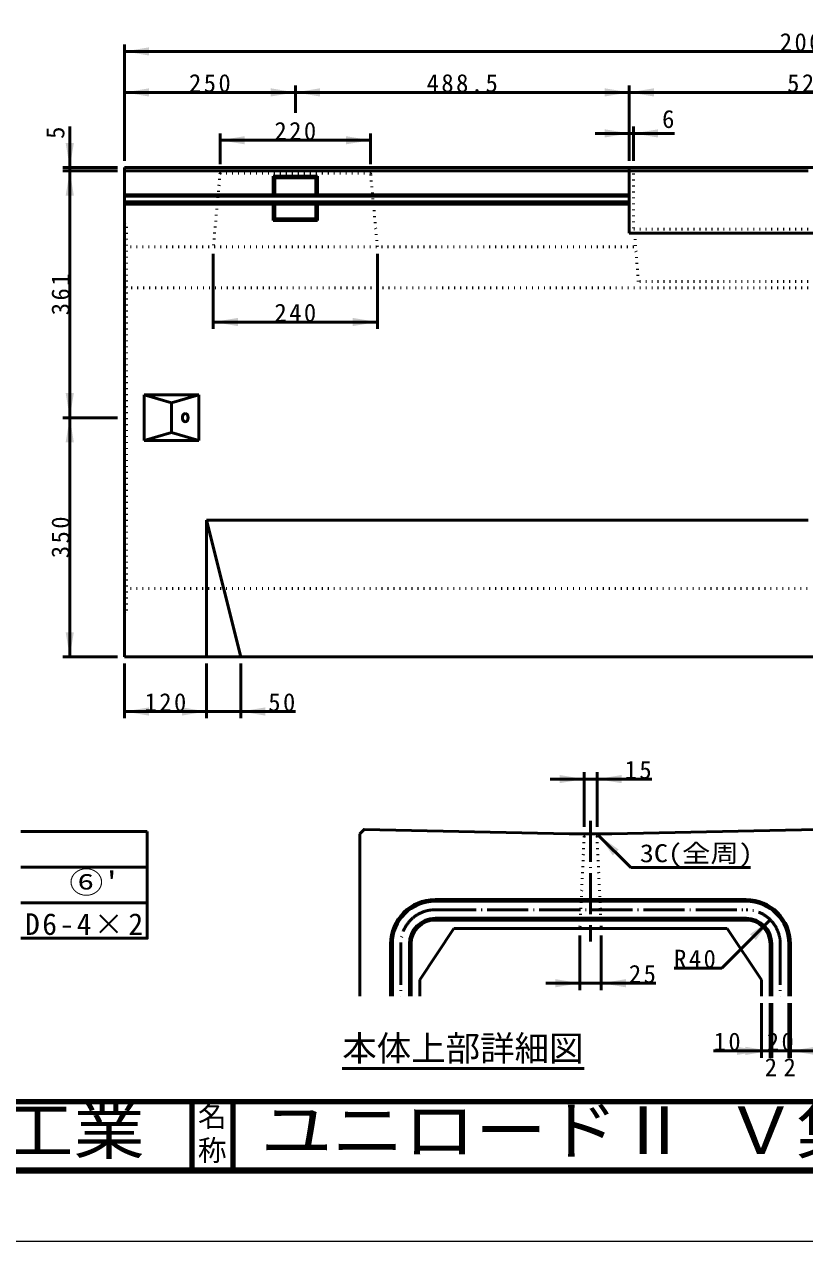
# Model space of a CAD drawing. Units: millimetres, scale not verified. Extents: x -2102 to 2102, y -1485 to 1485.
# Drawn here: x -337 to 804, y -1485 to 296 of the extents above; entities that cross this region are included whole.
import ezdxf
from ezdxf.enums import TextEntityAlignment as Align

# ---------------------------------------------------------------- set-up
doc = ezdxf.new("R2010")
doc.units = ezdxf.units.MM
doc.header["$LTSCALE"] = 5
doc.linetypes.add('DOTTED', pattern=[1.75, 0.25, -1.5])
doc.linetypes.add('LONG_DASHED_DOTTED', pattern=[15.25, 12, -1.5, 0.25, -1.5])
doc.layers.add('0-0_V-nasSTD', color=7, linetype='Continuous', lineweight=35)
doc.layers.add('0-1_0', color=7, linetype='Continuous', lineweight=50)
doc.styles.add('ＭＳ ゴシック', font='')
doc.styles.get('ＭＳ ゴシック').set_extended_font_data('MS Gothic')

msp = doc.modelspace()

# ---------------------------------------------------------------- linework, layer by layer
at = {"layer": '0-0_V-nasSTD', "lineweight": 50}
for p, q in [((-190.948, 86.857), (-190.948, -629.143)), ((-190.948, 86.857), (547.552, 86.857)), ((-190.948, 81.857), (547.552, 81.857)), ((26.752, 74.157), (91.352, 74.157)), ((26.752, 74.157), (29.052, 71.857)), ((26.752, 74.157), (26.752, 46.872)), ((29.052, 71.857), (89.052, 71.857)), ((29.052, 71.857), (29.052, 46.872)), ((89.052, 71.857), (91.352, 74.157)), ((89.052, 71.857), (89.052, 46.872)), ((91.352, 74.157), (91.352, 46.872)), ((547.552, 86.857), (547.552, -9.143)), ((1070.552, 86.857), (547.552, 86.857)), ((547.552, 81.857), (809.052, 81.857)), ((-190.948, 46.872), (547.552, 46.872)), ((-190.948, 44.857), (547.552, 44.857)), ((-190.948, 36.857), (547.552, 36.857)), ((-190.948, 33.499), (547.552, 33.499)), ((26.752, 33.499), (26.752, 9.557)), ((29.052, 33.499), (29.052, 11.857)), ((89.052, 33.499), (89.052, 11.857)), ((91.352, 33.499), (91.352, 9.557)), ((26.752, 9.557), (29.052, 11.857)), ((26.752, 9.557), (91.352, 9.557)), ((29.052, 11.857), (89.052, 11.857)), ((89.052, 11.857), (91.352, 9.557)), ((-161.948, -245.643), (-161.948, -312.643)), ((-161.948, -245.643), (-81.948, -245.643)), ((-81.948, -245.643), (-81.948, -312.643)), ((-121.948, -257.643), (-121.948, -300.643)), ((-161.948, -312.643), (-81.948, -312.643)), ((-70.948, -429.143), (-70.948, -629.143)), ((-70.948, -429.143), (809.052, -429.143)), ((-70.948, -429.143), (-20.948, -629.143)), ((-190.948, -629.143), (1809.052, -629.143)), ((-157.5, -885), (-342.5, -885)), ((-157.5, -937), (-157.5, -885)), ((153.433, -1125.807), (153.433, -888.057)), ((-342.5, -937), (-157.5, -937)), ((-157.5, -989), (-157.5, -937)), ((-342.5, -989), (-157.5, -989)), ((200.933, -1049.307), (200.933, -1125.807)), ((225.933, -1049.307), (225.933, -1125.807)), ((755.933, -1049.307), (755.933, -1125.807)), ((780.933, -1049.307), (780.933, -1125.807))]:
    msp.add_line(p, q, dxfattribs=at)
at = {"layer": '0-0_V-nasSTD', "linetype": 'DOTTED', "lineweight": 50}
for p, q in [((-190.948, 81.857), (547.552, 81.857)), ((-50.948, 78.857), (-60.948, -29.143)), ((-50.948, 78.857), (-53.948, 81.857)), ((179.052, -29.143), (169.052, 78.857)), ((553.552, 86.857), (553.552, -9.143)), ((-190.948, 4.857), (-187.948, 2.857)), ((-187.948, -561.143), (-187.948, 2.857)), ((-190.948, -19.143), (-187.948, -17.143)), ((809.052, -3.143), (553.552, -3.143)), ((555.301, -9.143), (560.739, -79.862)), ((-190.948, -29.143), (556.839, -29.143)), ((809.052, -79.862), (560.739, -79.862)), ((809.052, -89.143), (-190.948, -89.143)), ((-190.948, -529.143), (809.052, -529.143)), ((-190.948, -539.143), (-187.948, -541.143)), ((-190.948, -563.143), (-187.948, -561.143))]:
    msp.add_line(p, q, dxfattribs=at)
at = {"layer": '0-0_V-nasSTD', "linetype": 'LONG_DASHED_DOTTED', "lineweight": 50}
for p, q in [((213.433, -1049.307), (213.433, -1125.807)), ((768.433, -1049.307), (768.433, -1125.807))]:
    msp.add_line(p, q, dxfattribs=at)
at = {"layer": '0-0_V-nasSTD', "lineweight": 100}
for p, q in [((-92.5, -1280), (-92.5, -1380)), ((-32.5, -1280), (-32.5, -1380)), ((-1997.5, -1380), (1997.5, -1380))]:
    msp.add_line(p, q, dxfattribs=at)
at = {"layer": '0-0_V-nasSTD', "lineweight": 18}
for points in [[(-2102.5, -1485), (-2102.5, 1485), (2102.5, 1485), (2102.5, -1485)], [(-2002.5, -1385), (-2002.5, 1385), (2002.5, 1385), (2002.5, -1385)]]:
    msp.add_lwpolyline(points, close=True, dxfattribs=at)
at = {"layer": '0-0_V-nasSTD', "linetype": 'DOTTED', "lineweight": 50}
msp.add_lwpolyline([(-50.948, 78.857), (169.052, 78.857), (172.052, 81.857)], dxfattribs=at)
at = {"layer": '0-0_V-nasSTD', "lineweight": 50}
for points in [[(1070.552, 86.857), (1070.552, -9.143), (547.552, -9.143)], [(-161.948, -245.643), (-121.948, -257.643), (-81.948, -245.643)], [(-161.948, -312.643), (-121.948, -300.643), (-81.948, -312.643)], [(-342.5, -1041), (-157.5, -1041), (-157.5, -989)]]:
    msp.add_lwpolyline(points, dxfattribs=at)
for centre, radius, start, end in [((263.433, -1049.307), 62.5, 90, 180), ((718.433, -1049.307), 62.5, 0, 90), ((263.433, -1049.307), 37.5, 90, 180), ((718.433, -1049.307), 37.5, 0, 90)]:
    msp.add_arc(centre, radius, start, end, dxfattribs=at)
at = {"layer": '0-0_V-nasSTD', "linetype": 'LONG_DASHED_DOTTED', "lineweight": 50}
for centre, start, end in [((263.433, -1049.307), 90, 180), ((718.433, -1049.307), 0, 90)]:
    msp.add_arc(centre, 50, start, end, dxfattribs=at)
at = {"layer": '0-0_V-nasSTD', "lineweight": 50}
msp.add_ellipse((-101.948, -279.143), major_axis=(0, 6), ratio=0.707107, dxfattribs=at)
at = {"layer": '0-0_V-nasSTD'}
for points in [[(-190.948, 256.857), (-154.948, 250.857), (-154.948, 262.857)], [(-190.948, 196.857), (-154.948, 190.857), (-154.948, 202.857)], [(23.052, 190.857), (23.052, 202.857), (59.052, 196.857)], [(59.052, 196.857), (95.052, 190.857), (95.052, 202.857)], [(511.552, 190.857), (511.552, 202.857), (547.552, 196.857)], [(547.552, 196.857), (583.552, 190.857), (583.552, 202.857)], [(511.552, 130.857), (511.552, 142.857), (547.552, 136.857)], [(553.552, 136.857), (589.552, 130.857), (589.552, 142.857)], [(-50.948, 126.857), (-14.948, 120.857), (-14.948, 132.857)], [(133.052, 120.857), (133.052, 132.857), (169.052, 126.857)], [(-276.948, 122.857), (-270.948, 86.857), (-264.948, 122.857)], [(-276.948, 45.857), (-270.948, 81.857), (-264.948, 45.857)], [(-60.948, -139.143), (-24.948, -145.143), (-24.948, -133.143)], [(143.052, -145.143), (143.052, -133.143), (179.052, -139.143)], [(-276.948, -243.143), (-270.948, -279.143), (-264.948, -243.143)], [(-276.948, -315.143), (-270.948, -279.143), (-264.948, -315.143)], [(-276.948, -593.143), (-270.948, -629.143), (-264.948, -593.143)], [(-190.948, -709.143), (-154.948, -715.143), (-154.948, -703.143)], [(-106.948, -715.143), (-106.948, -703.143), (-70.948, -709.143)], [(-20.948, -709.143), (15.052, -715.143), (15.052, -703.143)], [(445.558, -814.057), (445.558, -802.057), (481.558, -808.057)], [(500.308, -808.057), (536.308, -814.057), (536.308, -802.057)], [(502.183, -889.932), (523.397, -919.631), (531.882, -911.146)], [(724.09, -1035.165), (732.575, -1043.651), (753.789, -1013.952)], [(439.308, -1112.807), (439.308, -1100.807), (475.308, -1106.807)], [(506.558, -1106.807), (542.558, -1112.807), (542.558, -1100.807)], [(704.933, -1211.807), (704.933, -1199.807), (740.933, -1205.807)], [(717.433, -1211.807), (717.433, -1199.807), (753.433, -1205.807)], [(783.433, -1205.807), (819.433, -1211.807), (819.433, -1199.807)]]:
    msp.add_solid(points, dxfattribs=at)
at = {"layer": '0-1_0'}
for p, q in [((-190.948, 96.857), (-190.948, 266.857)), ((-190.948, 256.857), (1809.052, 256.857)), ((-190.948, 196.857), (59.052, 196.857)), ((59.052, 166.857), (59.052, 206.857)), ((59.052, 196.857), (547.552, 196.857)), ((547.552, 96.857), (547.552, 206.857)), ((-270.948, 146.857), (-270.948, 86.857)), ((553.552, 96.857), (553.552, 146.857)), ((-50.948, 91.857), (-50.948, 136.857)), ((-50.948, 126.857), (169.052, 126.857)), ((169.052, 91.857), (169.052, 136.857)), ((497.552, 136.857), (547.552, 136.857)), ((547.552, 136.857), (553.552, 136.857)), ((613.552, 136.857), (553.552, 136.857)), ((-200.948, 86.857), (-280.948, 86.857)), ((-200.948, 81.857), (-280.948, 81.857)), ((-270.948, 81.857), (-270.948, 86.857)), ((-60.948, -39.143), (-60.948, -149.143)), ((179.052, -39.143), (179.052, -149.143)), ((-60.948, -139.143), (179.052, -139.143)), ((-200.948, -279.143), (-280.948, -279.143)), ((-200.948, -629.143), (-280.948, -629.143)), ((-190.948, -639.143), (-190.948, -719.143)), ((-70.948, -639.143), (-70.948, -719.143)), ((-20.948, -639.143), (-20.948, -719.143)), ((59.052, -709.143), (-20.948, -709.143)), ((481.558, -878.057), (481.558, -798.057)), ((500.308, -878.057), (500.308, -798.057)), ((431.558, -808.057), (481.558, -808.057)), ((481.558, -808.057), (500.308, -808.057)), ((580.308, -808.057), (500.308, -808.057)), ((459.683, -888.057), (522.183, -888.057)), ((502.183, -889.932), (549.894, -937.643)), ((724.894, -937.643), (549.894, -937.643)), ((263.433, -984.307), (718.433, -984.307)), ((263.433, -986.807), (718.433, -986.807)), ((263.433, -1011.807), (718.433, -1011.807)), ((263.433, -1014.307), (718.433, -1014.307)), ((683.078, -1084.663), (753.789, -1013.952)), ((290.933, -1026.807), (240.933, -1101.807)), ((290.933, -1026.807), (690.933, -1026.807)), ((475.308, -1026.807), (506.558, -1026.807)), ((690.933, -1026.807), (740.933, -1101.807)), ((198.433, -1089.307), (198.433, -1049.307)), ((228.433, -1089.307), (228.433, -1049.307)), ((475.308, -1036.807), (475.308, -1116.807)), ((506.558, -1036.807), (506.558, -1116.807)), ((753.433, -1049.307), (753.433, -1089.307)), ((783.433, -1049.307), (783.433, -1089.307)), ((683.078, -1084.663), (613.078, -1084.663)), ((198.433, -1125.807), (198.433, -1089.307)), ((228.433, -1125.807), (228.433, -1089.307)), ((240.933, -1101.807), (240.933, -1125.807)), ((740.933, -1101.807), (740.933, -1125.807)), ((753.433, -1089.307), (753.433, -1125.807)), ((783.433, -1089.307), (783.433, -1125.807)), ((425.308, -1106.807), (475.308, -1106.807)), ((475.308, -1106.807), (506.558, -1106.807)), ((586.558, -1106.807), (506.558, -1106.807)), ((740.933, -1135.807), (740.933, -1215.807)), ((753.433, -1135.807), (753.433, -1215.807)), ((755.933, -1135.807), (755.933, -1215.807)), ((780.933, -1135.807), (780.933, -1215.807)), ((783.433, -1135.807), (783.433, -1215.807)), ((670.933, -1205.807), (740.933, -1205.807)), ((740.933, -1205.807), (753.433, -1205.807)), ((791.246, -1205.807), (799.058, -1205.807)), ((127.697, -1231.593), (481.707, -1231.593))]:
    msp.add_line(p, q, dxfattribs=at)
at = {"layer": '0-1_0', "linetype": 'LONG_DASHED_DOTTED'}
for p, q in [((490.933, -869.307), (490.933, -1045.557)), ((263.433, -999.307), (718.433, -999.307))]:
    msp.add_line(p, q, dxfattribs=at)
at = {"layer": '0-1_0', "linetype": 'DOTTED'}
for p, q in [((481.558, -891.807), (475.308, -1026.807)), ((500.308, -891.807), (506.558, -1026.807))]:
    msp.add_line(p, q, dxfattribs=at)
at = {"layer": '0-1_0', "lineweight": 100}
msp.add_line((-1997.5, -1280), (1997.5, -1280), dxfattribs=at)
at = {"layer": '0-1_0'}
for points in [[(547.552, 196.857), (1070.552, 196.857), (1559.052, 196.857), (1809.052, 196.857)], [(-270.948, -629.143), (-270.948, -279.143), (-270.948, 81.857)], [(-190.948, -709.143), (-70.948, -709.143), (-20.948, -709.143)], [(459.683, -888.057), (159.683, -881.807), (153.433, -888.057)], [(522.183, -888.057), (822.183, -881.807), (828.433, -888.057)], [(753.433, -1205.807), (755.933, -1205.807), (780.933, -1205.807), (783.433, -1205.807), (828.433, -1205.807)]]:
    msp.add_lwpolyline(points, dxfattribs=at)
at = {"layer": '0-1_0', "linetype": 'DOTTED'}
for points in [[(481.558, -891.807), (477.808, -888.057), (504.058, -888.057)], [(481.558, -891.807), (500.308, -891.807), (504.058, -888.057)]]:
    msp.add_lwpolyline(points, dxfattribs=at)
at = {"layer": '0-1_0'}
for centre, radius, start, end in [((263.433, -1049.307), 65, 90, 180), ((718.433, -1049.307), 65, 0, 90), ((263.433, -1049.307), 35, 90, 180), ((718.433, -1049.307), 35, 0, 90)]:
    msp.add_arc(centre, radius, start, end, dxfattribs=at)

# ---------------------------------------------------------------- texts
at = {"layer": '0-0_V-nasSTD', "style": 'ＭＳ ゴシック'}
for s, height, p in [('6', 26.39, (595.552, 136.857)), ('本体上部詳細図', 36.95, (127.697, -1231.593)), ('2', 26.39, (745.683, -1250.807)), ('2', 26.39, (773.183, -1250.807)), ('名', 30.79, (-83.518, -1326.001)), ('称', 30.79, (-83.524, -1375.99))]:
    msp.add_text(s, height=height, dxfattribs=at).set_placement(p, align=Align.BOTTOM_LEFT)
msp.add_text('5', height=26.39, rotation=90, dxfattribs=at).set_placement((-270.948, 128.857), align=Align.BOTTOM_LEFT)
for s, height, width, p in [('3C(全周)', 26.39, 1.15, (562.894, -937.643)), ("⑥'", 31.67, 1.15, (-271.6, -984.6)), ('株式会社船生コンクリート工業', 69.65, 1.1, (-1624.221, -1377.45)), ('ユニロードⅡ Ｖ集水', 69.65, 1.1, (8.5, -1377.53))]:
    msp.add_text(s, height=height, dxfattribs=dict(at, width=width)).set_placement(p, align=Align.BOTTOM_LEFT)
at = {"layer": '0-0_V-nasSTD', "attachment_point": 7, "style": 'ＭＳ ゴシック'}
for s, insert, char_height in [('\\T1.2;2000', (767.652, 256.857), 26.39), ('\\T1.2;250', (-96.548, 196.857), 26.39), ('\\T1.2;488.5', (251.102, 196.857), 26.39), ('\\T1.2;523', (778.452, 196.857), 26.39), ('\\T1.2;220', (28.452, 126.857), 26.39), ('\\T1.2;240', (28.452, -139.143), 26.39), ('\\T1.2;120', (-161.548, -709.143), 26.39), ('\\T1.2;50', (19.452, -709.146), 26.39), ('\\T1.2;15', (540.708, -808.057), 26.39), ('\\T1.17;D6-4×2', (-336.4, -1036.6), 31.67), ('\\T1.2;R40', (613.078, -1084.663), 26.39), ('\\T1.2;25', (546.958, -1106.807), 26.39), ('\\T1.2;10', (670.933, -1205.807), 26.39), ('\\T1.2;20', (748.633, -1205.807), 26.39)]:
    msp.add_mtext(s, dxfattribs=dict(at, insert=insert, char_height=char_height))
at = {"layer": '0-0_V-nasSTD', "char_height": 26.39, "attachment_point": 7, "rotation": 90, "style": 'ＭＳ ゴシック'}
for s, insert in [('\\T1.2;361', (-270.948, -129.243)), ('\\T1.2;350', (-270.948, -484.743))]:
    msp.add_mtext(s, dxfattribs=dict(at, insert=insert))

doc.saveas('drawing.dxf')
